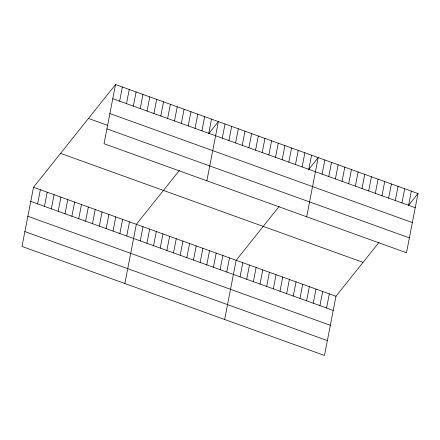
<?xml version="1.0" encoding="UTF-8"?>
<svg xmlns="http://www.w3.org/2000/svg" width="440" height="440" viewBox="0 0 440 440"><rect width="100%" height="100%" fill="white"/><g stroke="black" fill="none" stroke-linecap="round" stroke-linejoin="round"><path stroke-width="0.66" d="M115.533 84.546L104.027 143.732L406.494 252.742L418 193.556L115.533 84.546L33.506 187.264L22 246.444L324.467 355.454L335.973 296.269L378.978 242.418M37.609 203.885L40.359 189.734M44.468 206.355L47.218 192.203M51.321 208.83L54.071 194.673M58.179 211.299L60.929 197.142M65.032 213.769L67.782 199.617M71.891 216.238L74.641 202.087M78.743 218.713L81.493 204.556M85.602 221.183L88.352 207.026M92.455 223.652L95.211 209.501M119.636 101.172L122.386 87.016M99.314 226.122L102.064 211.97M126.495 103.642L129.245 89.491M106.167 228.597L108.922 214.44M133.347 106.112L136.097 91.96M113.025 231.066L115.775 216.909M140.206 108.581L142.956 94.43M119.878 233.536L122.634 219.384M147.059 111.056L149.809 96.899M126.737 236.005L129.487 221.854M153.918 113.526L156.668 99.368M124.839 283.509L136.345 224.323L179.35 170.472M160.771 115.995L163.526 101.844M140.245 240.878L143 226.721M167.629 118.465L170.379 104.313M146.899 243.276L149.655 229.119M174.482 120.939L177.238 106.783M153.555 245.674L156.305 231.517M181.34 123.409L184.09 109.252M160.21 248.072L162.96 233.915M188.194 125.879L190.949 111.727M166.864 250.47L169.614 236.313M195.052 128.348L197.802 114.197M173.52 252.868L176.27 238.711M201.911 130.823L204.661 116.666M180.174 255.266L182.924 241.109M208.764 133.293L211.514 119.136M186.83 257.664L189.58 243.507M206.866 180.796L218.372 121.611L208.703 133.716M193.479 260.062L196.235 245.905M222.272 138.16L225.027 124.009M200.134 262.46L202.884 248.303M228.927 140.558L231.682 126.407M206.789 264.858L209.539 250.701M235.582 142.956L238.332 128.805M213.444 267.256L216.194 253.105M242.237 145.354L244.987 131.203M220.099 269.654L222.849 255.503M248.892 147.752L251.642 133.601M226.754 272.052L229.504 257.901M255.547 150.15L258.297 135.999M224.653 319.484L236.159 260.298L279.163 206.443M262.202 152.548L264.952 138.397M240.064 276.848L242.814 262.697M268.857 154.946L271.607 140.795M246.714 279.246L249.469 265.095M275.506 157.344L278.262 143.193M253.369 281.644L256.119 267.493M282.161 159.742L284.916 145.59M260.024 284.042L262.774 269.891M288.816 162.14L291.566 147.989M266.679 286.44L269.429 272.288M295.471 164.538L298.221 150.387M273.334 288.838L276.084 274.687M302.126 166.936L304.876 152.785M279.989 291.236L282.739 277.085M308.781 169.34L311.531 155.183M286.644 293.634L289.394 279.483M306.68 216.766L318.186 157.581L308.517 169.686M293.293 296.032L296.048 281.881M322.091 174.136L324.841 159.979M299.948 298.43L302.704 284.279M328.741 176.534L331.496 162.377M306.603 300.828L309.353 286.677M335.395 178.931L338.151 164.774M313.258 303.226L316.008 289.075M342.05 181.33L344.8 167.173M319.913 305.624L322.663 291.473M348.706 183.728L351.456 169.571M326.568 308.022L329.318 293.87M355.361 186.126L358.111 171.969M362.016 188.524L364.766 174.367M368.671 190.922L371.421 176.764M375.326 193.32L378.076 179.163M381.975 195.718L384.731 181.561M388.63 198.115L391.386 183.959M395.285 200.514L398.035 186.357M401.94 202.912L404.69 188.76M408.595 205.31L411.345 191.158M408.331 205.662L418 193.556M112.783 98.698L415.25 207.708M109.89 113.559L412.363 222.569M88.462 118.443L107.784 125.406M106.915 128.871L409.382 237.881M60.572 153.368L363.044 262.372M33.506 187.264L335.973 296.269M30.75 201.416L333.223 310.42M27.863 216.277L330.336 325.281M24.888 231.589L327.355 340.593"/></g></svg>
